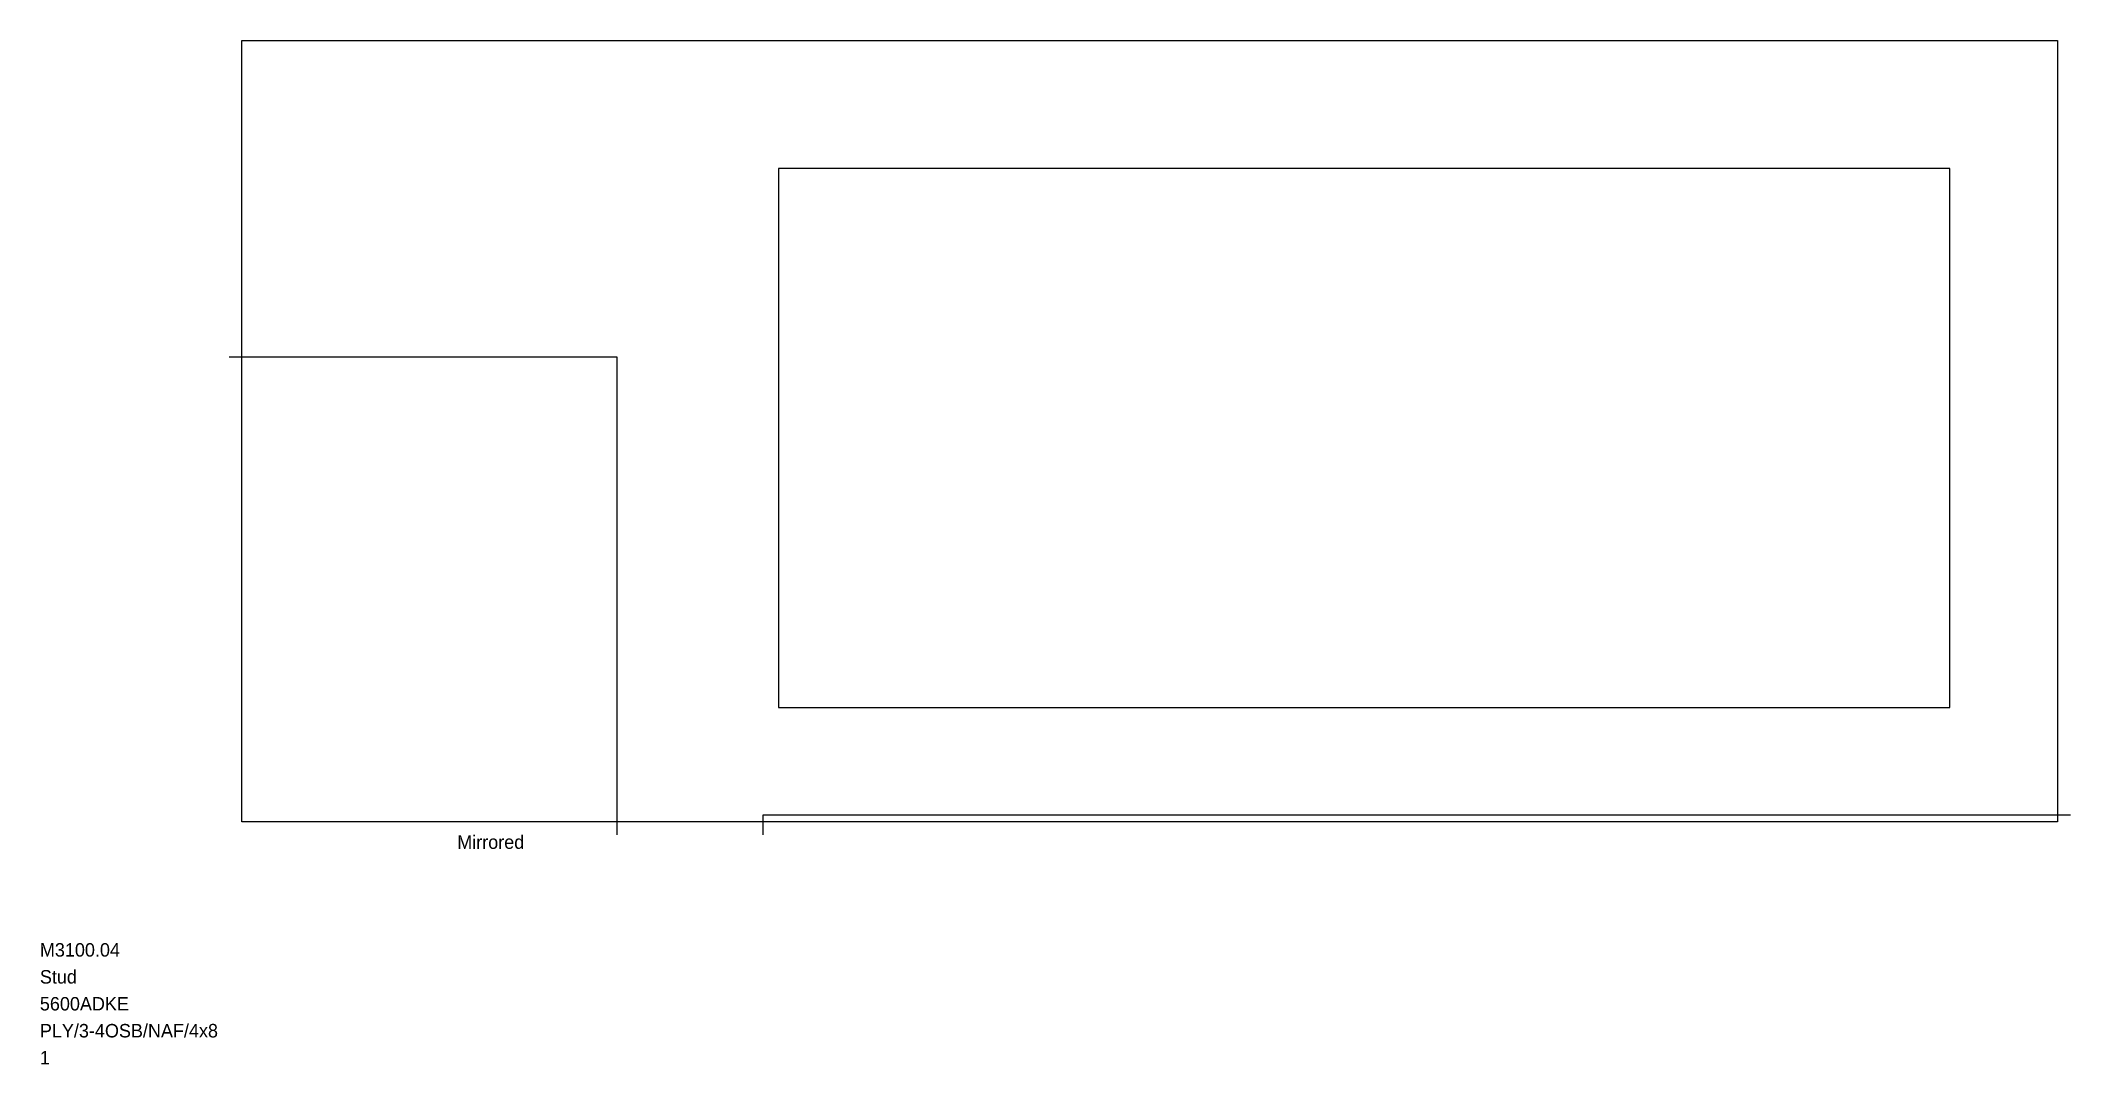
# Model space of a CAD drawing. Header units: metres. Extents: x -7.5 to 67.9, y -9 to 29.
import ezdxf

# ---------------------------------------------------------------- set-up
doc = ezdxf.new("R2010")
doc.units = ezdxf.units.M

msp = doc.modelspace()

# ---------------------------------------------------------------- linework, layer by layer
at = {"layer": 'BORDER_Z0P74', "color": 7}
msp.add_lwpolyline([(0, 0), (0, 29), (67.4375, 29), (67.4375, 0)], close=True, dxfattribs=at)
at = {"layer": 'ROUTE_Z0P75LT130RAMP', "color": 3}
for points in [[(42.687501, 24.250005), (41.687501, 24.250005), (19.937501, 24.250005), (19.937501, 4.250005), (63.437501, 4.250005), (63.437501, 24.250005), (41.687501, 24.250005)], [(13.9375, -0.475), (13.9375, -0.1), (13.9375, 17.25), (-0.1, 17.25), (-0.475, 17.25)], [(67.9125, 0.25), (67.5375, 0.25), (19.353725, 0.25), (19.353725, -0.1), (19.353725, -0.475)]]:
    msp.add_lwpolyline(points, dxfattribs=at)

# ---------------------------------------------------------------- texts
at = {"layer": 'DESCRIPTION', "color": 1}
msp.add_text('Stud', height=0.5, dxfattribs=at).set_placement((-7.5, -6))
at = {"layer": 'FILENAME', "color": 1}
msp.add_text('5600ADKE', height=0.5, dxfattribs=at).set_placement((-7.5, -7))
at = {"layer": 'ITEMNUMBER', "color": 1}
msp.add_text('M3100.04', height=0.5, dxfattribs=at).set_placement((-7.5, -5))
at = {"layer": 'MATERIALNAME', "color": 1}
msp.add_text('PLY/3-4OSB/NAF/4x8', height=0.5, dxfattribs=at).set_placement((-7.5, -8))
at = {"layer": 'Qty', "color": 1}
msp.add_text('1', height=0.5, dxfattribs=at).set_placement((-7.5, -9))
at = {"layer": 'RUNFIELD', "color": 1}
msp.add_text('Mirrored', height=0.5, dxfattribs=at).set_placement((8, -1))

doc.saveas('drawing.dxf')
